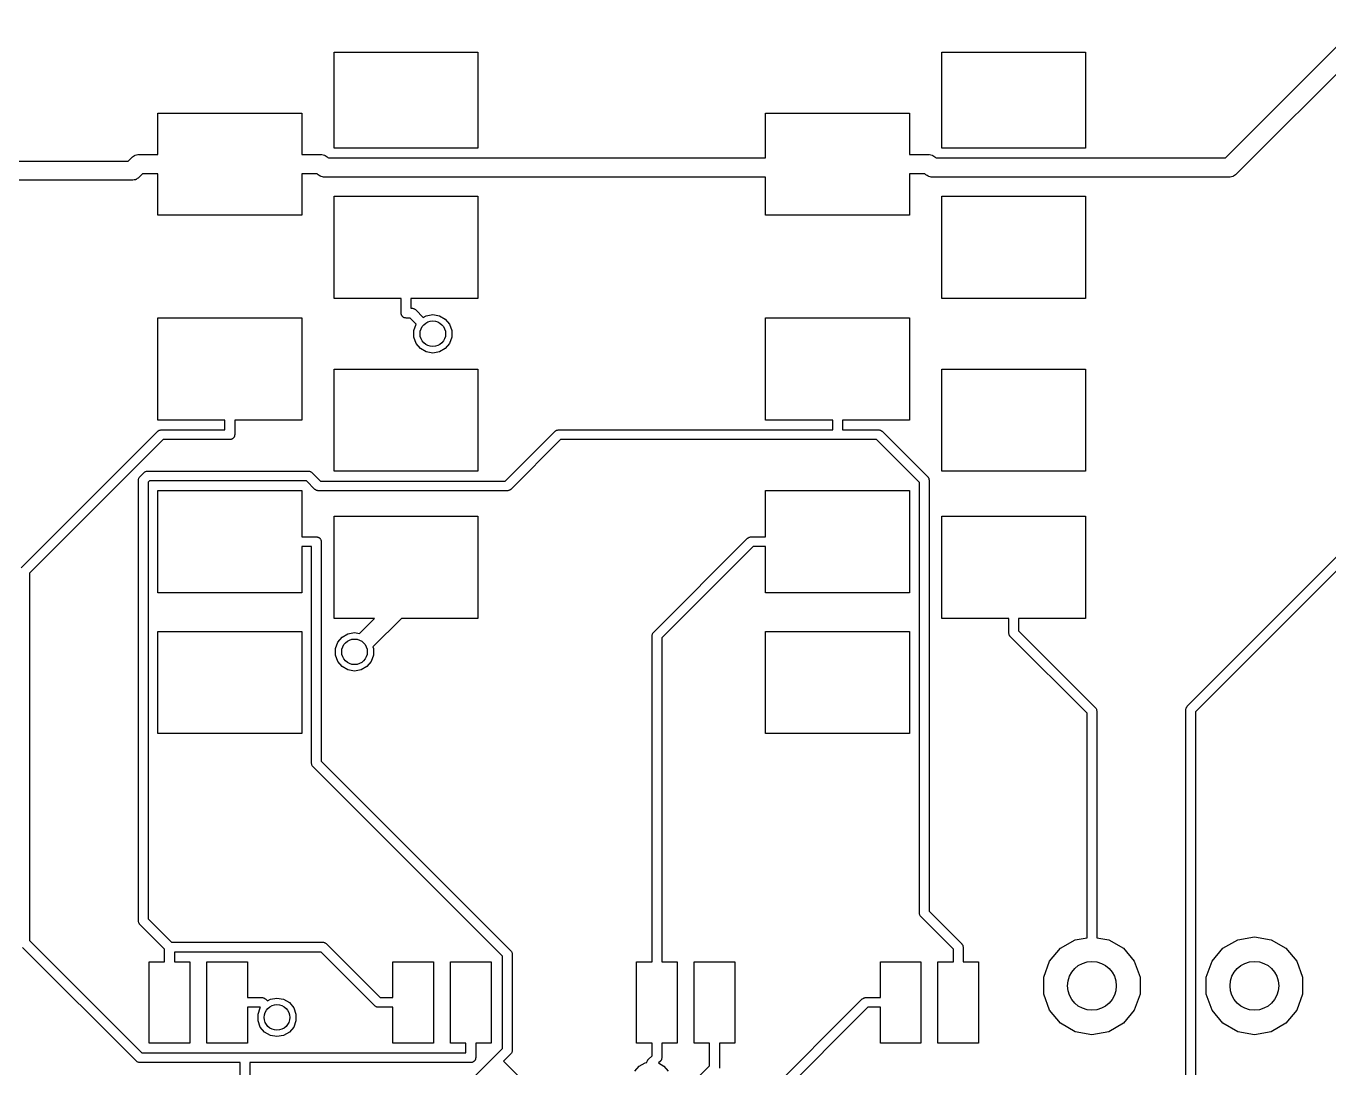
# Model space of a CAD drawing. Extents: x 0 to 100, y -163 to 0.
# Drawn here: x 53.19 to 73.55, y -16.52 to -0.24 of the extents above; entities that cross this region are included whole.
import ezdxf

# ---------------------------------------------------------------- set-up
doc = ezdxf.new("R2010")
doc.units = 0
doc.header["$MEASUREMENT"] = 0
doc.layers.add('BLACK', color=7, linetype='CONTINUOUS')

msp = doc.modelspace()

# ---------------------------------------------------------------- linework, layer by layer
at = {"layer": 'Black'}
for p, q in [((71.9379, -2.3002), (73.9981, -0.23993)), ((74.1663, -0.496), (72.1061, -2.55627)), ((58.0029, -2.14744), (58.0029, -0.64884)), ((58.0029, -0.64884), (60.2508, -0.64884)), ((60.2508, -0.64884), (60.2508, -2.14744)), ((67.5029, -2.14744), (67.5029, -0.64884)), ((67.5029, -0.64884), (69.7508, -0.64884)), ((69.7508, -0.64884), (69.7508, -2.14744)), ((55.2492, -2.2489), (55.2492, -1.60007)), ((55.2492, -1.60007), (57.4971, -1.60007)), ((57.4971, -1.60007), (57.4971, -2.2489)), ((64.7492, -2.3002), (64.7492, -1.60007)), ((64.7492, -1.60007), (66.9971, -1.60007)), ((66.9971, -1.60007), (66.9971, -2.2489)), ((60.2508, -2.14744), (58.0029, -2.14744)), ((69.7508, -2.14744), (67.5029, -2.14744)), ((47.0291, -2.35), (54.7832, -2.35)), ((54.7832, -2.35), (54.8403, -2.29283)), ((54.8403, -2.29283), (54.8457, -2.28905)), ((54.8457, -2.28905), (54.85, -2.28399)), ((54.85, -2.28399), (54.867, -2.27419)), ((54.867, -2.27419), (54.883, -2.26295)), ((54.883, -2.26295), (54.8894, -2.26125)), ((54.8894, -2.26125), (54.8951, -2.25795)), ((54.8951, -2.25795), (54.9144, -2.25454)), ((54.9144, -2.25454), (54.9333, -2.24947)), ((54.9333, -2.24947), (54.9399, -2.25005)), ((54.9399, -2.25005), (54.9464, -2.2489)), ((54.9464, -2.2489), (55.2492, -2.2489)), ((57.4971, -2.2489), (57.7997, -2.2489)), ((57.7997, -2.2489), (57.8062, -2.25005)), ((57.8062, -2.25005), (57.8128, -2.24947)), ((57.8128, -2.24947), (57.8317, -2.25454)), ((57.8317, -2.25454), (57.851, -2.25795)), ((57.851, -2.25795), (57.8567, -2.26125)), ((57.8567, -2.26125), (57.8631, -2.26295)), ((57.8631, -2.26295), (57.8791, -2.27419)), ((57.8791, -2.27419), (57.8961, -2.28399)), ((57.8961, -2.28399), (57.9004, -2.28905)), ((57.9004, -2.28905), (57.9058, -2.29283)), ((57.9058, -2.29283), (57.9131, -2.3002)), ((57.9131, -2.3002), (64.7492, -2.3002)), ((66.9971, -2.2489), (67.2997, -2.2489)), ((67.2997, -2.2489), (67.3062, -2.25005)), ((67.3062, -2.25005), (67.3128, -2.24947)), ((67.3128, -2.24947), (67.3317, -2.25454)), ((67.3317, -2.25454), (67.351, -2.25795)), ((67.351, -2.25795), (67.3567, -2.26125)), ((67.3567, -2.26125), (67.3631, -2.26295)), ((67.3631, -2.26295), (67.3791, -2.27419)), ((67.3791, -2.27419), (67.3961, -2.28399)), ((67.3961, -2.28399), (67.4004, -2.28905)), ((67.4004, -2.28905), (67.4058, -2.29283)), ((67.4058, -2.29283), (67.4131, -2.3002)), ((67.4131, -2.3002), (71.9379, -2.3002)), ((54.8773, -2.64436), (54.8584, -2.64943)), ((54.8966, -2.64095), (54.8773, -2.64436)), ((54.9023, -2.63765), (54.8966, -2.64095)), ((54.9087, -2.63595), (54.9023, -2.63765)), ((54.9247, -2.62471), (54.9087, -2.63595)), ((54.9417, -2.61491), (54.9247, -2.62471)), ((54.946, -2.60985), (54.9417, -2.61491)), ((54.9514, -2.60607), (54.946, -2.60985)), ((55.0085, -2.5489), (54.9514, -2.60607)), ((55.2492, -2.5489), (55.0085, -2.5489)), ((55.2492, -3.19773), (55.2492, -2.5489)), ((57.7376, -2.5489), (57.4971, -2.5489)), ((57.4971, -2.5489), (57.4971, -3.19773)), ((57.7449, -2.55627), (57.7376, -2.5489)), ((57.7503, -2.56005), (57.7449, -2.55627)), ((57.7546, -2.56511), (57.7503, -2.56005)), ((57.7716, -2.57491), (57.7546, -2.56511)), ((57.7876, -2.58615), (57.7716, -2.57491)), ((57.794, -2.58785), (57.7876, -2.58615)), ((57.7997, -2.59115), (57.794, -2.58785)), ((57.819, -2.59456), (57.7997, -2.59115)), ((57.8379, -2.59963), (57.819, -2.59456)), ((57.8445, -2.59905), (57.8379, -2.59963)), ((57.851, -2.6002), (57.8445, -2.59905)), ((64.7492, -2.6002), (57.851, -2.6002)), ((64.7492, -3.19773), (64.7492, -2.6002)), ((67.2376, -2.5489), (66.9971, -2.5489)), ((66.9971, -2.5489), (66.9971, -3.19773)), ((67.2449, -2.55627), (67.2376, -2.5489)), ((67.2503, -2.56005), (67.2449, -2.55627)), ((67.2546, -2.56511), (67.2503, -2.56005)), ((67.2716, -2.57491), (67.2546, -2.56511)), ((67.2876, -2.58615), (67.2716, -2.57491)), ((67.294, -2.58785), (67.2876, -2.58615)), ((67.2997, -2.59115), (67.294, -2.58785)), ((67.319, -2.59456), (67.2997, -2.59115)), ((67.3379, -2.59963), (67.319, -2.59456)), ((67.3445, -2.59905), (67.3379, -2.59963)), ((67.351, -2.6002), (67.3445, -2.59905)), ((72, -2.6002), (67.351, -2.6002)), ((72.0065, -2.59905), (72, -2.6002)), ((72.0131, -2.59963), (72.0065, -2.59905)), ((72.032, -2.59456), (72.0131, -2.59963)), ((72.0513, -2.59115), (72.032, -2.59456)), ((72.057, -2.58785), (72.0513, -2.59115)), ((72.0634, -2.58615), (72.057, -2.58785)), ((72.0794, -2.57491), (72.0634, -2.58615)), ((72.0964, -2.56511), (72.0794, -2.57491)), ((72.1007, -2.56005), (72.0964, -2.56511)), ((72.1061, -2.55627), (72.1007, -2.56005)), ((54.8453, -2.65), (47.0291, -2.65)), ((54.8518, -2.64885), (54.8453, -2.65)), ((54.8584, -2.64943), (54.8518, -2.64885)), ((58.0029, -4.49821), (58.0029, -2.90055)), ((58.0029, -2.90055), (60.2508, -2.90055)), ((60.2508, -2.90055), (60.2508, -4.49821)), ((67.5029, -4.49821), (67.5029, -2.90055)), ((67.5029, -2.90055), (69.7508, -2.90055)), ((69.7508, -2.90055), (69.7508, -4.49821)), ((57.4971, -3.19773), (55.2492, -3.19773)), ((66.9971, -3.19773), (64.7492, -3.19773)), ((59.0507, -4.49821), (58.0029, -4.49821)), ((59.0507, -4.7271), (59.0507, -4.49821)), ((60.2508, -4.49821), (59.2031, -4.49821)), ((59.2031, -4.49821), (59.2031, -4.6509)), ((59.2031, -4.6509), (59.2241, -4.6509)), ((59.2241, -4.6509), (59.2274, -4.65148)), ((59.2274, -4.65148), (59.2307, -4.65119)), ((59.2307, -4.65119), (59.2404, -4.65377)), ((59.2404, -4.65377), (59.2502, -4.6555)), ((59.2502, -4.6555), (59.2531, -4.65717)), ((59.2531, -4.65717), (59.2563, -4.65804)), ((59.2563, -4.65804), (59.2645, -4.66375)), ((59.2645, -4.66375), (59.2731, -4.66873)), ((59.2731, -4.66873), (59.2752, -4.67129)), ((59.2752, -4.67129), (59.278, -4.67322)), ((59.278, -4.67322), (59.3976, -4.79285)), ((69.7508, -4.49821), (67.5029, -4.49821)), ((55.2492, -6.39813), (55.2492, -4.80047)), ((55.2492, -4.80047), (57.4971, -4.80047)), ((57.4971, -4.80047), (57.4971, -6.39813)), ((59.0519, -4.73367), (59.0507, -4.7271)), ((59.0519, -4.74033), (59.0519, -4.73367)), ((59.0541, -4.74659), (59.0519, -4.74033)), ((59.0553, -4.75316), (59.0541, -4.74659)), ((59.0586, -4.75894), (59.0553, -4.75316)), ((59.0609, -4.7652), (59.0586, -4.75894)), ((59.0652, -4.77031), (59.0609, -4.7652)), ((59.0685, -4.77608), (59.0652, -4.77031)), ((59.0736, -4.78037), (59.0685, -4.77608)), ((59.0779, -4.78547), (59.0736, -4.78037)), ((59.0837, -4.78881), (59.0779, -4.78547)), ((59.0888, -4.79309), (59.0837, -4.78881)), ((59.0951, -4.79537), (59.0888, -4.79309)), ((59.1008, -4.7987), (59.0951, -4.79537)), ((59.1074, -4.79986), (59.1008, -4.7987)), ((59.1137, -4.80214), (59.1074, -4.79986)), ((59.1203, -4.80214), (59.1137, -4.80214)), ((59.1269, -4.8033), (59.1203, -4.80214)), ((59.1925, -4.8033), (59.1269, -4.8033)), ((59.2867, -4.89749), (59.1925, -4.8033)), ((59.3976, -4.79285), (59.4434, -4.76641)), ((59.4434, -4.76641), (59.5464, -4.74825)), ((59.5464, -4.74825), (59.6494, -4.76641)), ((59.6494, -4.76641), (59.74, -4.81871)), ((59.74, -4.81871), (59.8072, -4.89883)), ((64.7492, -6.39813), (64.7492, -4.80047)), ((64.7492, -4.80047), (66.9971, -4.80047)), ((66.9971, -4.80047), (66.9971, -6.39813)), ((59.2498, -4.99711), (59.2856, -4.89883)), ((59.2498, -5.10169), (59.2498, -4.99711)), ((59.2856, -4.89883), (59.2867, -4.89749)), ((59.8072, -4.89883), (59.843, -4.99711)), ((59.843, -4.99711), (59.843, -5.10169)), ((59.2856, -5.19997), (59.2498, -5.10169)), ((59.3528, -5.28009), (59.2856, -5.19997)), ((59.4434, -5.33238), (59.3528, -5.28009)), ((59.74, -5.28009), (59.6494, -5.33238)), ((59.8072, -5.19997), (59.74, -5.28009)), ((59.843, -5.10169), (59.8072, -5.19997)), ((59.5464, -5.35055), (59.4434, -5.33238)), ((59.6494, -5.33238), (59.5464, -5.35055)), ((58.0029, -7.19823), (58.0029, -5.60057)), ((58.0029, -5.60057), (60.2508, -5.60057)), ((60.2508, -5.60057), (60.2508, -7.19823)), ((67.5029, -7.19823), (67.5029, -5.60057)), ((67.5029, -5.60057), (69.7508, -5.60057)), ((69.7508, -5.60057), (69.7508, -7.19823)), ((56.2969, -6.39813), (55.2492, -6.39813)), ((56.2969, -6.5508), (56.2969, -6.39813)), ((57.4971, -6.39813), (56.4493, -6.39813)), ((56.4493, -6.39813), (56.4493, -6.627)), ((65.7969, -6.39813), (64.7492, -6.39813)), ((65.7969, -6.5508), (65.7969, -6.39813)), ((66.9971, -6.39813), (65.9493, -6.39813)), ((65.9493, -6.39813), (65.9493, -6.5508)), ((53.1112, -8.70722), (55.2453, -6.57312)), ((55.3308, -6.7032), (53.2413, -8.79266)), ((55.2453, -6.57312), (55.2481, -6.5712)), ((55.2481, -6.5712), (55.2502, -6.56863)), ((55.2502, -6.56863), (55.2588, -6.56365)), ((55.2588, -6.56365), (55.267, -6.55794)), ((55.267, -6.55794), (55.2702, -6.55707)), ((55.2702, -6.55707), (55.2731, -6.55539)), ((55.2731, -6.55539), (55.2829, -6.55367)), ((55.2829, -6.55367), (55.2926, -6.55109)), ((55.2926, -6.55109), (55.2959, -6.55138)), ((55.2959, -6.55138), (55.2992, -6.5508)), ((55.2992, -6.5508), (56.2969, -6.5508)), ((56.3731, -6.7032), (55.3308, -6.7032)), ((56.3797, -6.70204), (56.3731, -6.7032)), ((56.3863, -6.70204), (56.3797, -6.70204)), ((56.3926, -6.69976), (56.3863, -6.70204)), ((56.3992, -6.6986), (56.3926, -6.69976)), ((56.4049, -6.69527), (56.3992, -6.6986)), ((56.4112, -6.69299), (56.4049, -6.69527)), ((56.4163, -6.68871), (56.4112, -6.69299)), ((56.4221, -6.68537), (56.4163, -6.68871)), ((56.4264, -6.68027), (56.4221, -6.68537)), ((56.4315, -6.67598), (56.4264, -6.68027)), ((56.4348, -6.67021), (56.4315, -6.67598)), ((56.4391, -6.6651), (56.4348, -6.67021)), ((56.4414, -6.65884), (56.4391, -6.6651)), ((56.4447, -6.65306), (56.4414, -6.65884)), ((56.4459, -6.64649), (56.4447, -6.65306)), ((56.4481, -6.64023), (56.4459, -6.64649)), ((56.4493, -6.627), (56.4481, -6.63357)), ((56.4481, -6.63357), (56.4481, -6.64023)), ((60.6794, -7.3512), (61.4575, -6.57312)), ((61.543, -6.7032), (60.7649, -7.48128)), ((61.4575, -6.57312), (61.4603, -6.57119)), ((61.4603, -6.57119), (61.4624, -6.56863)), ((61.4624, -6.56863), (61.471, -6.56365)), ((61.471, -6.56365), (61.4792, -6.55794)), ((61.4792, -6.55794), (61.4824, -6.55707)), ((61.4824, -6.55707), (61.4853, -6.55539)), ((61.4853, -6.55539), (61.4951, -6.55367)), ((61.4951, -6.55367), (61.5048, -6.55109)), ((61.5048, -6.55109), (61.5081, -6.55138)), ((61.5081, -6.55138), (61.5114, -6.5508)), ((61.5114, -6.5508), (65.7969, -6.5508)), ((65.8731, -6.7032), (61.543, -6.7032)), ((66.4838, -6.7032), (65.8731, -6.7032)), ((65.9493, -6.5508), (66.5154, -6.5508)), ((67.1528, -7.37216), (66.4838, -6.7032)), ((66.5154, -6.5508), (66.5187, -6.55138)), ((66.5187, -6.55138), (66.522, -6.55109)), ((66.522, -6.55109), (66.5317, -6.55367)), ((66.5317, -6.55367), (66.5415, -6.55539)), ((66.5415, -6.55539), (66.5444, -6.55707)), ((66.5444, -6.55707), (66.5476, -6.55794)), ((66.5476, -6.55794), (66.5558, -6.56365)), ((66.5558, -6.56365), (66.5644, -6.56863)), ((66.5644, -6.56863), (66.5665, -6.57119)), ((66.5665, -6.57119), (66.5693, -6.57312)), ((66.5693, -6.57312), (67.2829, -7.28672)), ((54.9442, -7.33116), (54.9468, -7.32154)), ((54.9445, -7.3345), (54.9442, -7.33116)), ((54.9468, -7.32154), (54.9485, -7.31174)), ((54.9485, -7.31174), (54.9502, -7.30883)), ((54.9502, -7.30883), (54.951, -7.3056)), ((54.951, -7.3056), (54.9568, -7.29744)), ((54.9568, -7.29744), (54.9617, -7.28882)), ((54.9617, -7.28882), (54.9643, -7.28667)), ((54.9643, -7.28667), (54.9662, -7.28392)), ((54.9662, -7.28392), (55.0325, -7.21762)), ((55.0325, -7.21762), (55.0353, -7.2157)), ((55.0353, -7.2157), (55.0374, -7.21313)), ((55.0374, -7.21313), (55.046, -7.20815)), ((55.046, -7.20815), (55.0542, -7.20244)), ((55.0542, -7.20244), (55.0574, -7.20157)), ((55.0574, -7.20157), (55.0603, -7.19989)), ((55.0603, -7.19989), (55.0701, -7.19817)), ((55.0701, -7.19817), (55.0798, -7.19559)), ((55.0798, -7.19559), (55.0831, -7.19588)), ((55.0831, -7.19588), (55.0864, -7.1953)), ((55.0864, -7.1953), (57.6012, -7.1953)), ((57.6012, -7.1953), (57.6045, -7.19588)), ((57.6045, -7.19588), (57.6078, -7.19559)), ((57.6078, -7.19559), (57.6175, -7.19817)), ((57.6175, -7.19817), (57.6273, -7.19989)), ((57.6273, -7.19989), (57.6302, -7.20157)), ((57.6302, -7.20157), (57.6334, -7.20244)), ((57.6334, -7.20244), (57.6416, -7.20815)), ((57.6416, -7.20815), (57.6502, -7.21313)), ((57.6502, -7.21313), (57.6523, -7.21569)), ((57.6523, -7.21569), (57.6551, -7.21762)), ((57.6551, -7.21762), (57.7887, -7.3512)), ((60.2508, -7.19823), (58.0029, -7.19823)), ((67.2829, -7.28672), (67.2848, -7.28946)), ((67.2848, -7.28946), (67.2874, -7.29162)), ((67.2874, -7.29162), (67.2923, -7.30024)), ((67.2923, -7.30024), (67.2981, -7.3084)), ((67.2981, -7.3084), (67.2989, -7.31163)), ((67.2989, -7.31163), (67.3006, -7.31454)), ((67.3006, -7.31454), (67.3023, -7.32434)), ((67.3023, -7.32434), (67.3049, -7.33396)), ((69.7508, -7.19823), (67.5029, -7.19823)), ((54.9439, -7.3378), (54.9445, -7.3345)), ((54.9439, -14.2262), (54.9439, -7.3378)), ((55.118, -7.3477), (55.0963, -7.36936)), ((55.0963, -7.36936), (55.0963, -14.1946)), ((57.5696, -7.3477), (55.118, -7.3477)), ((55.2492, -9.09815), (55.2492, -7.50049)), ((55.2492, -7.50049), (57.4971, -7.50049)), ((57.4971, -7.50049), (57.4971, -8.2231)), ((57.7032, -7.48128), (57.5696, -7.3477)), ((57.706, -7.4832), (57.7032, -7.48128)), ((57.7081, -7.48577), (57.706, -7.4832)), ((57.7167, -7.49075), (57.7081, -7.48577)), ((57.7249, -7.49646), (57.7167, -7.49075)), ((57.7281, -7.49733), (57.7249, -7.49646)), ((57.731, -7.499), (57.7281, -7.49733)), ((57.7408, -7.50073), (57.731, -7.499)), ((57.7505, -7.50331), (57.7408, -7.50073)), ((57.7538, -7.50302), (57.7505, -7.50331)), ((57.7571, -7.5036), (57.7538, -7.50302)), ((60.711, -7.5036), (57.7571, -7.5036)), ((57.7887, -7.3512), (60.6794, -7.3512)), ((60.7143, -7.50302), (60.711, -7.5036)), ((60.7176, -7.50331), (60.7143, -7.50302)), ((60.7273, -7.50073), (60.7176, -7.50331)), ((60.7371, -7.499), (60.7273, -7.50073)), ((60.74, -7.49733), (60.7371, -7.499)), ((60.7432, -7.49646), (60.74, -7.49733)), ((60.7514, -7.49075), (60.7432, -7.49646)), ((60.76, -7.48577), (60.7514, -7.49075)), ((60.7621, -7.48321), (60.76, -7.48577)), ((60.7649, -7.48128), (60.7621, -7.48321)), ((64.7492, -8.2231), (64.7492, -7.50049)), ((64.7492, -7.50049), (66.9971, -7.50049)), ((66.9971, -7.50049), (66.9971, -9.09815)), ((67.1528, -14.1051), (67.1528, -7.37216)), ((67.3049, -7.33396), (67.3046, -7.3373)), ((67.3046, -7.3373), (67.3052, -7.3406)), ((67.3052, -7.3406), (67.3052, -14.0735)), ((58.0029, -9.49693), (58.0029, -7.89927)), ((58.0029, -7.89927), (60.2508, -7.89927)), ((60.2508, -7.89927), (60.2508, -9.49693)), ((67.5029, -9.49693), (67.5029, -7.89927)), ((67.5029, -7.89927), (69.7508, -7.89927)), ((69.7508, -7.89927), (69.7508, -9.49693)), ((57.4971, -8.2231), (57.7259, -8.2231)), ((57.7259, -8.2231), (57.7325, -8.22426)), ((57.7325, -8.22426), (57.7391, -8.22426)), ((57.7391, -8.22426), (57.7454, -8.22654)), ((57.7454, -8.22654), (57.752, -8.22769)), ((57.752, -8.22769), (57.7577, -8.23103)), ((57.7577, -8.23103), (57.764, -8.23331)), ((57.764, -8.23331), (57.7691, -8.23759)), ((57.7691, -8.23759), (57.7749, -8.24093)), ((57.7749, -8.24093), (57.7792, -8.24603)), ((57.7792, -8.24603), (57.7843, -8.25032)), ((57.7843, -8.25032), (57.7876, -8.25609)), ((57.7876, -8.25609), (57.7919, -8.2612)), ((57.7919, -8.2612), (57.7942, -8.26746)), ((57.7942, -8.26746), (57.7975, -8.27324)), ((57.7975, -8.27324), (57.7987, -8.27981)), ((57.7987, -8.27981), (57.8009, -8.28607)), ((57.8009, -8.28607), (57.8009, -8.29273)), ((57.8009, -8.29273), (57.8021, -8.2993)), ((57.8021, -8.2993), (57.8021, -11.728)), ((62.9961, -9.71562), (64.4663, -8.24542)), ((64.4663, -8.24542), (64.4691, -8.24349)), ((64.4691, -8.24349), (64.4712, -8.24093)), ((64.4712, -8.24093), (64.4798, -8.23595)), ((64.4798, -8.23595), (64.488, -8.23024)), ((64.488, -8.23024), (64.4912, -8.22937)), ((64.4912, -8.22937), (64.4941, -8.22769)), ((64.4941, -8.22769), (64.5039, -8.22597)), ((64.5039, -8.22597), (64.5136, -8.22339)), ((64.5136, -8.22339), (64.5169, -8.22368)), ((64.5169, -8.22368), (64.5202, -8.2231)), ((64.5202, -8.2231), (64.7492, -8.2231)), ((71.3408, -10.8709), (73.9663, -8.24542)), ((57.6497, -8.3755), (57.4971, -8.3755)), ((57.4971, -8.3755), (57.4971, -9.09815)), ((57.6497, -11.7596), (57.6497, -8.3755)), ((64.5518, -8.3755), (63.1262, -9.80106)), ((64.7492, -8.3755), (64.5518, -8.3755)), ((64.7492, -9.09815), (64.7492, -8.3755)), ((74.0518, -8.3755), (71.4709, -10.9564)), ((53.2413, -8.79266), (53.2413, -14.5317)), ((57.4971, -9.09815), (55.2492, -9.09815)), ((66.9971, -9.09815), (64.7492, -9.09815)), ((58.633, -9.49693), (58.0029, -9.49693)), ((58.3978, -9.7322), (58.633, -9.49693)), ((59.0573, -9.49693), (58.6101, -9.94414)), ((60.2508, -9.49693), (59.0573, -9.49693)), ((68.5507, -9.49693), (67.5029, -9.49693)), ((68.5507, -9.7258), (68.5507, -9.49693)), ((69.7508, -9.49693), (68.7031, -9.49693)), ((68.7031, -9.49693), (68.7031, -9.69424)), ((55.2492, -11.2978), (55.2492, -9.70013)), ((55.2492, -9.70013), (57.4971, -9.70013)), ((57.4971, -9.70013), (57.4971, -11.2978)), ((58.1285, -9.78931), (58.2191, -9.73701)), ((58.2191, -9.73701), (58.3221, -9.71885)), ((58.3221, -9.71885), (58.3978, -9.7322)), ((62.9738, -9.7695), (62.9744, -9.7662)), ((62.9738, -14.865), (62.9738, -9.7695)), ((62.9741, -9.76286), (62.9767, -9.75324)), ((62.9744, -9.7662), (62.9741, -9.76286)), ((62.9767, -9.75324), (62.9784, -9.74344)), ((62.9784, -9.74344), (62.9801, -9.74053)), ((62.9801, -9.74053), (62.9809, -9.7373)), ((62.9809, -9.7373), (62.9867, -9.72914)), ((62.9867, -9.72914), (62.9916, -9.72052)), ((62.9916, -9.72052), (62.9942, -9.71837)), ((62.9942, -9.71837), (62.9961, -9.71562)), ((64.7492, -11.2978), (64.7492, -9.70013)), ((64.7492, -9.70013), (66.9971, -9.70013)), ((66.9971, -9.70013), (66.9971, -11.2978)), ((68.5513, -9.7291), (68.5507, -9.7258)), ((68.551, -9.73244), (68.5513, -9.7291)), ((68.5536, -9.74206), (68.551, -9.73244)), ((68.5553, -9.75186), (68.5536, -9.74206)), ((68.557, -9.75476), (68.5553, -9.75186)), ((68.5578, -9.758), (68.557, -9.75476)), ((68.5636, -9.76616), (68.5578, -9.758)), ((68.5685, -9.77478), (68.5636, -9.76616)), ((68.5711, -9.77693), (68.5685, -9.77478)), ((68.7031, -9.69424), (69.9039, -10.895)), ((58.0255, -9.96771), (58.0613, -9.86943)), ((58.0255, -10.0723), (58.0255, -9.96771)), ((58.0613, -9.86943), (58.1285, -9.78931)), ((58.6101, -9.94414), (58.6187, -9.96771)), ((58.6187, -9.96771), (58.6187, -10.0723)), ((63.1262, -9.80106), (63.1262, -14.865)), ((68.573, -9.77968), (68.5711, -9.77693)), ((69.7738, -10.9805), (68.573, -9.77968)), ((58.0613, -10.1706), (58.0255, -10.0723)), ((58.1285, -10.2507), (58.0613, -10.1706)), ((58.5829, -10.1706), (58.5157, -10.2507)), ((58.6187, -10.0723), (58.5829, -10.1706)), ((58.2191, -10.303), (58.1285, -10.2507)), ((58.3221, -10.3211), (58.2191, -10.303)), ((58.4251, -10.303), (58.3221, -10.3211)), ((58.5157, -10.2507), (58.4251, -10.303)), ((69.7738, -14.4885), (69.7738, -10.9805)), ((69.9039, -10.895), (69.9058, -10.8978)), ((69.9058, -10.8978), (69.9084, -10.8999)), ((69.9084, -10.8999), (69.9134, -10.9085)), ((69.9134, -10.9085), (69.9191, -10.9167)), ((69.9191, -10.9167), (69.9199, -10.9199)), ((69.9199, -10.9199), (69.9216, -10.9228)), ((69.9216, -10.9228), (69.9233, -10.9326)), ((69.9233, -10.9326), (69.9259, -10.9423)), ((69.9259, -10.9423), (69.9256, -10.9456)), ((69.9256, -10.9456), (69.9262, -10.9489)), ((69.9262, -10.9489), (69.9262, -14.4885)), ((71.3185, -10.9248), (71.3191, -10.9215)), ((71.3185, -16.7847), (71.3185, -10.9248)), ((71.3188, -10.9182), (71.3214, -10.9085)), ((71.3191, -10.9215), (71.3188, -10.9182)), ((71.3214, -10.9085), (71.3231, -10.8987)), ((71.3231, -10.8987), (71.3248, -10.8958)), ((71.3248, -10.8958), (71.3256, -10.8926)), ((71.3256, -10.8926), (71.3314, -10.8844)), ((71.3314, -10.8844), (71.3363, -10.8758)), ((71.3363, -10.8758), (71.3389, -10.8737)), ((71.3389, -10.8737), (71.3408, -10.8709)), ((71.4709, -10.9564), (71.4709, -16.7531)), ((57.4971, -11.2978), (55.2492, -11.2978)), ((66.9971, -11.2978), (64.7492, -11.2978)), ((57.6503, -11.7629), (57.6497, -11.7596)), ((57.65, -11.7662), (57.6503, -11.7629)), ((57.6526, -11.7759), (57.65, -11.7662)), ((57.6543, -11.7857), (57.6526, -11.7759)), ((57.656, -11.7886), (57.6543, -11.7857)), ((57.6568, -11.7918), (57.656, -11.7886)), ((57.6626, -11.8), (57.6568, -11.7918)), ((57.6675, -11.8086), (57.6626, -11.8)), ((57.6701, -11.8107), (57.6675, -11.8086)), ((57.672, -11.8135), (57.6701, -11.8107)), ((57.8021, -11.728), (60.7653, -14.6912)), ((60.6352, -14.7767), (57.672, -11.8135)), ((54.9445, -14.2295), (54.9439, -14.2262)), ((54.9442, -14.2328), (54.9445, -14.2295)), ((54.9468, -14.2425), (54.9442, -14.2328)), ((54.9485, -14.2523), (54.9468, -14.2425)), ((54.9502, -14.2552), (54.9485, -14.2523)), ((54.951, -14.2584), (54.9502, -14.2552)), ((55.0963, -14.1946), (55.4616, -14.5599)), ((67.1534, -14.1084), (67.1528, -14.1051)), ((67.1531, -14.1117), (67.1534, -14.1084)), ((67.1557, -14.1214), (67.1531, -14.1117)), ((67.1574, -14.1312), (67.1557, -14.1214)), ((67.1591, -14.1341), (67.1574, -14.1312)), ((67.1599, -14.1373), (67.1591, -14.1341)), ((67.1657, -14.1455), (67.1599, -14.1373)), ((67.1706, -14.1541), (67.1657, -14.1455)), ((67.1732, -14.1562), (67.1706, -14.1541)), ((67.1751, -14.159), (67.1732, -14.1562)), ((67.6838, -14.6677), (67.1751, -14.159)), ((67.3052, -14.0735), (67.8139, -14.5822)), ((54.9568, -14.2666), (54.951, -14.2584)), ((54.9617, -14.2752), (54.9568, -14.2666)), ((54.9643, -14.2773), (54.9617, -14.2752)), ((54.9662, -14.2801), (54.9643, -14.2773)), ((55.3538, -14.6677), (54.9662, -14.2801)), ((54.9118, -16.4178), (53.1335, -14.6395)), ((53.2413, -14.5317), (54.9973, -16.2877)), ((55.4616, -14.5599), (57.8297, -14.5599)), ((57.8297, -14.5599), (57.833, -14.5605)), ((57.833, -14.5605), (57.8363, -14.5602)), ((57.8363, -14.5602), (57.846, -14.5628)), ((57.846, -14.5628), (57.8558, -14.5645)), ((57.8558, -14.5645), (57.8587, -14.5662)), ((57.8587, -14.5662), (57.8619, -14.567)), ((57.8619, -14.567), (57.8701, -14.5728)), ((57.8701, -14.5728), (57.8787, -14.5777)), ((57.8787, -14.5777), (57.8808, -14.5803)), ((57.8808, -14.5803), (57.8836, -14.5822)), ((57.8836, -14.5822), (58.7252, -15.4238)), ((67.8139, -14.5822), (67.8158, -14.585)), ((67.8158, -14.585), (67.8184, -14.5871)), ((67.8184, -14.5871), (67.8233, -14.5957)), ((67.8233, -14.5957), (67.8291, -14.6039)), ((67.8291, -14.6039), (67.8299, -14.6071)), ((67.8299, -14.6071), (67.8316, -14.61)), ((67.8316, -14.61), (67.8333, -14.6198)), ((67.8333, -14.6198), (67.8359, -14.6295)), ((67.8359, -14.6295), (67.8356, -14.6328)), ((67.8356, -14.6328), (67.8362, -14.6361)), ((67.8362, -14.6361), (67.8362, -14.865)), ((69.1876, -14.8575), (69.3583, -14.654)), ((69.3583, -14.654), (69.5884, -14.5212)), ((69.5884, -14.5212), (69.7738, -14.4885)), ((69.9262, -14.4885), (70.1116, -14.5212)), ((70.1116, -14.5212), (70.3417, -14.654)), ((70.3417, -14.654), (70.5124, -14.8575)), ((71.7276, -14.8575), (71.8983, -14.654)), ((71.8983, -14.654), (72.1284, -14.5212)), ((72.1284, -14.5212), (72.39, -14.4751)), ((72.39, -14.4751), (72.6516, -14.5212)), ((72.6516, -14.5212), (72.8817, -14.654)), ((72.8817, -14.654), (73.0524, -14.8575)), ((55.1125, -16.135), (55.1125, -14.865)), ((55.1125, -14.865), (55.3538, -14.865)), ((55.3538, -14.865), (55.3538, -14.6677)), ((57.7981, -14.7123), (55.5062, -14.7123)), ((55.5062, -14.7123), (55.5062, -14.865)), ((55.5062, -14.865), (55.7475, -14.865)), ((55.7475, -14.865), (55.7475, -16.135)), ((56.0125, -16.135), (56.0125, -14.865)), ((56.0125, -14.865), (56.6475, -14.865)), ((56.6475, -14.865), (56.6475, -15.4238)), ((58.6397, -15.5539), (57.7981, -14.7123)), ((58.9225, -15.4238), (58.9225, -14.865)), ((58.9225, -14.865), (59.5575, -14.865)), ((59.5575, -14.865), (59.5575, -16.135)), ((59.8225, -16.135), (59.8225, -14.865)), ((59.8225, -14.865), (60.4575, -14.865)), ((60.4575, -14.865), (60.4575, -16.135)), ((60.6352, -16.2192), (60.6352, -14.7767)), ((60.7653, -14.6912), (60.7672, -14.694)), ((60.7672, -14.694), (60.7698, -14.6961)), ((60.7698, -14.6961), (60.7748, -14.7047)), ((60.7748, -14.7047), (60.7805, -14.7129)), ((60.7805, -14.7129), (60.7813, -14.7161)), ((60.7813, -14.7161), (60.783, -14.719)), ((60.783, -14.719), (60.7847, -14.7288)), ((60.7847, -14.7288), (60.7873, -14.7385)), ((60.7873, -14.7385), (60.787, -14.7418)), ((60.787, -14.7418), (60.7876, -14.7451)), ((60.7876, -14.7451), (60.7876, -16.2508)), ((62.7325, -16.135), (62.7325, -14.865)), ((62.7325, -14.865), (62.9738, -14.865)), ((63.1262, -14.865), (63.3675, -14.865)), ((63.3675, -14.865), (63.3675, -16.135)), ((63.6325, -16.135), (63.6325, -14.865)), ((63.6325, -14.865), (64.2675, -14.865)), ((64.2675, -14.865), (64.2675, -16.135)), ((66.5425, -15.4238), (66.5425, -14.865)), ((66.5425, -14.865), (67.1775, -14.865)), ((67.1775, -14.865), (67.1775, -16.135)), ((67.4425, -16.135), (67.4425, -14.865)), ((67.4425, -14.865), (67.6838, -14.865)), ((67.6838, -14.865), (67.6838, -14.6677)), ((67.8362, -14.865), (68.0775, -14.865)), ((68.0775, -14.865), (68.0775, -16.135)), ((69.0967, -15.1072), (69.1876, -14.8575)), ((70.5124, -14.8575), (70.6033, -15.1072)), ((71.6367, -15.1072), (71.7276, -14.8575)), ((73.0524, -14.8575), (73.1433, -15.1072)), ((69.0967, -15.3728), (69.0967, -15.1072)), ((70.6033, -15.1072), (70.6033, -15.3728)), ((71.6367, -15.3728), (71.6367, -15.1072)), ((73.1433, -15.1072), (73.1433, -15.3728)), ((56.6475, -15.4238), (56.8764, -15.4238)), ((56.8764, -15.4238), (56.8797, -15.4244)), ((56.8797, -15.4244), (56.883, -15.4241)), ((56.883, -15.4241), (56.8927, -15.4267)), ((56.8927, -15.4267), (56.9025, -15.4284)), ((56.9025, -15.4284), (56.9054, -15.4301)), ((56.9054, -15.4301), (56.9086, -15.4309)), ((56.9086, -15.4309), (56.9168, -15.4367)), ((56.9168, -15.4367), (56.9254, -15.4416)), ((56.9254, -15.4416), (56.9275, -15.4442)), ((56.9275, -15.4442), (56.9303, -15.4461)), ((56.9303, -15.4461), (56.9613, -15.4772)), ((56.9613, -15.4772), (57.0071, -15.4507)), ((57.0071, -15.4507), (57.1101, -15.4326)), ((57.1101, -15.4326), (57.2131, -15.4507)), ((57.2131, -15.4507), (57.3037, -15.503)), ((58.7252, -15.4238), (58.9225, -15.4238)), ((63.5347, -18.1711), (66.2597, -15.4461)), ((66.2597, -15.4461), (66.2625, -15.4442)), ((66.2625, -15.4442), (66.2646, -15.4416)), ((66.2646, -15.4416), (66.2732, -15.4367)), ((66.2732, -15.4367), (66.2814, -15.4309)), ((66.2814, -15.4309), (66.2846, -15.4301)), ((66.2846, -15.4301), (66.2875, -15.4284)), ((66.2875, -15.4284), (66.2973, -15.4267)), ((66.2973, -15.4267), (66.307, -15.4241)), ((66.307, -15.4241), (66.3103, -15.4244)), ((66.3103, -15.4244), (66.3136, -15.4238)), ((66.3136, -15.4238), (66.5425, -15.4238)), ((69.1876, -15.6225), (69.0967, -15.3728)), ((70.6033, -15.3728), (70.5124, -15.6225)), ((71.7276, -15.6225), (71.6367, -15.3728)), ((73.1433, -15.3728), (73.0524, -15.6225)), ((56.8448, -15.5762), (56.6475, -15.5762)), ((56.6475, -15.5762), (56.6475, -16.135)), ((56.8135, -15.6814), (56.8493, -15.5831)), ((56.8135, -15.786), (56.8135, -15.6814)), ((56.8504, -15.5818), (56.8448, -15.5762)), ((56.8493, -15.5831), (56.8504, -15.5818)), ((57.3037, -15.503), (57.3709, -15.5831)), ((57.3709, -15.5831), (57.4067, -15.6814)), ((57.4067, -15.6814), (57.4067, -15.786)), ((58.6425, -15.5558), (58.6397, -15.5539)), ((58.6446, -15.5584), (58.6425, -15.5558)), ((58.6532, -15.5633), (58.6446, -15.5584)), ((58.6614, -15.5691), (58.6532, -15.5633)), ((58.6646, -15.5699), (58.6614, -15.5691)), ((58.6675, -15.5716), (58.6646, -15.5699)), ((58.6773, -15.5733), (58.6675, -15.5716)), ((58.687, -15.5759), (58.6773, -15.5733)), ((58.6903, -15.5756), (58.687, -15.5759)), ((58.6936, -15.5762), (58.6903, -15.5756)), ((58.9225, -15.5762), (58.6936, -15.5762)), ((58.9225, -16.135), (58.9225, -15.5762)), ((66.3452, -15.5762), (63.6648, -18.2566)), ((66.5425, -15.5762), (66.3452, -15.5762)), ((66.5425, -16.135), (66.5425, -15.5762)), ((69.3583, -15.826), (69.1876, -15.6225)), ((70.5124, -15.6225), (70.3417, -15.826)), ((71.8983, -15.826), (71.7276, -15.6225)), ((73.0524, -15.6225), (72.8817, -15.826)), ((56.8493, -15.8843), (56.8135, -15.786)), ((56.9165, -15.9644), (56.8493, -15.8843)), ((57.3709, -15.8843), (57.3037, -15.9644)), ((57.4067, -15.786), (57.3709, -15.8843)), ((69.5884, -15.9588), (69.3583, -15.826)), ((70.3417, -15.826), (70.1116, -15.9588)), ((72.1284, -15.9588), (71.8983, -15.826)), ((72.8817, -15.826), (72.6516, -15.9588)), ((57.0071, -16.0167), (56.9165, -15.9644)), ((57.1101, -16.0348), (57.0071, -16.0167)), ((57.2131, -16.0167), (57.1101, -16.0348)), ((57.3037, -15.9644), (57.2131, -16.0167)), ((69.85, -16.0049), (69.5884, -15.9588)), ((70.1116, -15.9588), (69.85, -16.0049)), ((72.39, -16.0049), (72.1284, -15.9588)), ((72.6516, -15.9588), (72.39, -16.0049)), ((54.9973, -16.2877), (56.6116, -16.2877)), ((55.7475, -16.135), (55.1125, -16.135)), ((56.6475, -16.135), (56.0125, -16.135)), ((56.6116, -16.2877), (60.0638, -16.2877)), ((59.5575, -16.135), (58.9225, -16.135)), ((60.0638, -16.135), (59.8225, -16.135)), ((60.0638, -16.2877), (60.0638, -16.135)), ((60.4575, -16.135), (60.2162, -16.135)), ((60.2162, -16.135), (60.2162, -16.3639)), ((60.4908, -16.3636), (60.6352, -16.2192)), ((60.7747, -16.2912), (60.7698, -16.2998)), ((60.7805, -16.283), (60.7747, -16.2912)), ((60.7813, -16.2798), (60.7805, -16.283)), ((60.783, -16.2769), (60.7813, -16.2798)), ((60.7847, -16.2671), (60.783, -16.2769)), ((60.7873, -16.2574), (60.7847, -16.2671)), ((60.7876, -16.2508), (60.787, -16.2541)), ((60.787, -16.2541), (60.7873, -16.2574)), ((62.9738, -16.135), (62.7325, -16.135)), ((62.9738, -16.3323), (62.9738, -16.135)), ((63.3675, -16.135), (63.1262, -16.135)), ((63.1262, -16.135), (63.1262, -16.3639)), ((63.8738, -16.135), (63.6325, -16.135)), ((63.8738, -16.4911), (63.8738, -16.135)), ((64.2675, -16.135), (64.0262, -16.135)), ((64.0262, -16.135), (64.0262, -16.5227)), ((67.1775, -16.135), (66.5425, -16.135)), ((68.0775, -16.135), (67.4425, -16.135)), ((54.9146, -16.4197), (54.9118, -16.4178)), ((54.9167, -16.4223), (54.9146, -16.4197)), ((54.9253, -16.4273), (54.9167, -16.4223)), ((54.9335, -16.433), (54.9253, -16.4273)), ((54.9367, -16.4338), (54.9335, -16.433)), ((54.9396, -16.4355), (54.9367, -16.4338)), ((54.9494, -16.4372), (54.9396, -16.4355)), ((54.9591, -16.4398), (54.9494, -16.4372)), ((54.9624, -16.4395), (54.9591, -16.4398)), ((54.9657, -16.4401), (54.9624, -16.4395)), ((56.5354, -16.4401), (54.9657, -16.4401)), ((56.5354, -16.7148), (56.5354, -16.4401)), ((60.14, -16.4401), (56.6878, -16.4401)), ((56.6878, -16.4401), (56.6878, -16.7148)), ((59.3906, -17.4638), (60.4908, -16.3636)), ((60.1466, -16.4389), (60.14, -16.4401)), ((60.1532, -16.4389), (60.1466, -16.4389)), ((60.1595, -16.4367), (60.1532, -16.4389)), ((60.1661, -16.4355), (60.1595, -16.4367)), ((60.1718, -16.4322), (60.1661, -16.4355)), ((60.1781, -16.4299), (60.1718, -16.4322)), ((60.1832, -16.4256), (60.1781, -16.4299)), ((60.189, -16.4223), (60.1832, -16.4256)), ((60.1933, -16.4172), (60.189, -16.4223)), ((60.1984, -16.4129), (60.1933, -16.4172)), ((60.2017, -16.4071), (60.1984, -16.4129)), ((60.206, -16.402), (60.2017, -16.4071)), ((60.2083, -16.3957), (60.206, -16.402)), ((60.2116, -16.39), (60.2083, -16.3957)), ((60.2128, -16.3834), (60.2116, -16.39)), ((60.215, -16.3771), (60.2128, -16.3834)), ((60.2162, -16.3639), (60.215, -16.3705)), ((60.215, -16.3705), (60.215, -16.3771)), ((60.4908, -16.3636), (60.4908, -16.3636)), ((60.7653, -16.3047), (60.6525, -16.4175)), ((60.6525, -16.4175), (61.479, -17.2441)), ((60.7672, -16.3019), (60.7653, -16.3047)), ((60.7698, -16.2998), (60.7672, -16.3019)), ((62.4094, -17.9555), (63.8738, -16.4911)), ((62.7053, -16.5741), (62.7725, -16.494)), ((62.7725, -16.494), (62.8631, -16.4417)), ((62.8631, -16.4417), (62.8914, -16.4367)), ((62.8914, -16.4367), (62.8928, -16.4315)), ((62.8928, -16.4315), (62.8945, -16.4217)), ((62.8945, -16.4217), (62.8962, -16.4188)), ((62.8962, -16.4188), (62.897, -16.4156)), ((62.897, -16.4156), (62.9028, -16.4074)), ((62.9028, -16.4074), (62.9077, -16.3988)), ((62.9077, -16.3988), (62.9103, -16.3967)), ((62.9103, -16.3967), (62.9122, -16.3939)), ((62.9122, -16.3939), (62.9738, -16.3323)), ((63.1039, -16.4178), (63.076, -16.4457)), ((63.076, -16.4457), (63.1597, -16.494)), ((63.1058, -16.415), (63.1039, -16.4178)), ((63.1084, -16.4129), (63.1058, -16.415)), ((63.1134, -16.4043), (63.1084, -16.4129)), ((63.1191, -16.3961), (63.1134, -16.4043)), ((63.1199, -16.3929), (63.1191, -16.3961)), ((63.1216, -16.39), (63.1199, -16.3929)), ((63.1233, -16.3802), (63.1216, -16.39)), ((63.1259, -16.3705), (63.1233, -16.3802)), ((63.1262, -16.3639), (63.1256, -16.3672)), ((63.1256, -16.3672), (63.1259, -16.3705)), ((63.1597, -16.494), (63.2269, -16.5741)), ((64.0262, -16.5227), (64.0256, -16.526))]:
    msp.add_line(p, q, dxfattribs=at)
for centre, radius in [((59.5464, -5.0494), 0.2), ((58.3221, -10.02), 0.2), ((69.85, -15.24), 0.381), ((72.39, -15.24), 0.381), ((57.1101, -15.7337), 0.2)]:
    msp.add_circle(centre, radius, dxfattribs=at)

doc.saveas('drawing.dxf')
